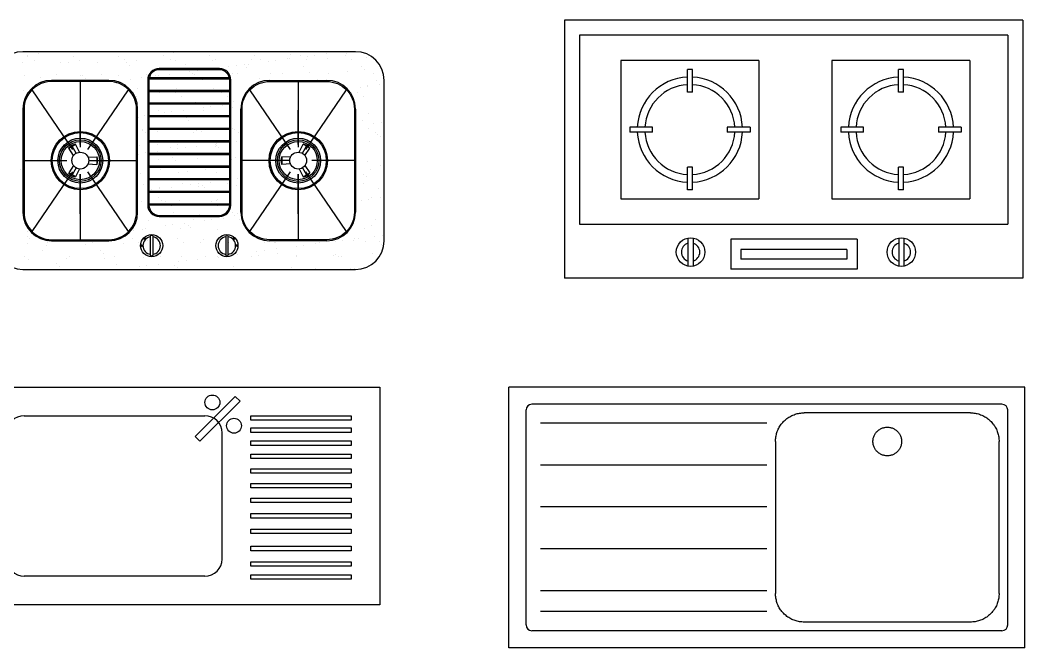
# Model space of a CAD drawing. Header units: metres. Extents: x 271.5 to 281.6, y 139.4 to 150.6.
# Drawn here: x 279.752 to 281.504, y 143.657 to 144.752 of the extents above; entities that cross this region are included whole.
import ezdxf

# ---------------------------------------------------------------- set-up
doc = ezdxf.new("R2010")
doc.units = ezdxf.units.M

msp = doc.modelspace()

# ---------------------------------------------------------------- hatches: boundary and pattern name
h = msp.add_hatch(color=256)
h.dxf.hatch_style = 1
h.paths.add_polyline_path([(279.8396, 144.5329, 0.007999), (279.8387, 144.5323), (279.7795, 144.6194), (279.7803, 144.6199)])
h = msp.add_hatch(color=256)
h.dxf.hatch_style = 1
h.paths.add_polyline_path([(279.8572, 144.533), (279.8562, 144.533), (279.8562, 144.6199), (279.8572, 144.6199)])
h = msp.add_hatch(color=256)
h.dxf.hatch_style = 1
h.paths.add_polyline_path([(279.8739, 144.5329, -0.007999), (279.8747, 144.5323), (279.934, 144.6194), (279.9332, 144.6199)])
h = msp.add_hatch(color=256)
h.dxf.hatch_style = 1
h.paths.add_polyline_path([(280.2196, 144.5329, 0.007999), (280.2187, 144.5323), (280.1595, 144.6194), (280.1603, 144.6199)])
h = msp.add_hatch(color=256)
h.dxf.hatch_style = 1
h.paths.add_polyline_path([(280.2362, 144.533), (280.2372, 144.533), (280.2372, 144.6199), (280.2362, 144.6199)])
h = msp.add_hatch(color=256)
h.dxf.hatch_style = 1
h.paths.add_polyline_path([(280.2539, 144.5329, -0.007999), (280.2547, 144.5323), (280.314, 144.6194), (280.3132, 144.6199)])
h = msp.add_hatch(color=256)
h.dxf.hatch_style = 1
h.paths.add_polyline_path([(279.8255, 144.5073), (279.7795, 144.5073), (279.7795, 144.5063), (279.8255, 144.5063, -0.007999)])
h = msp.add_hatch(color=256)
h.dxf.hatch_style = 1
h.paths.add_polyline_path([(279.888, 144.5073), (279.934, 144.5073), (279.934, 144.5063), (279.888, 144.5063, 0.007999)])
h = msp.add_hatch(color=256)
h.dxf.hatch_style = 1
h.paths.add_polyline_path([(280.2055, 144.5073), (280.1595, 144.5073), (280.1595, 144.5063), (280.2055, 144.5063, -0.007999)])
h = msp.add_hatch(color=256)
h.dxf.hatch_style = 1
h.paths.add_polyline_path([(280.268, 144.5073), (280.314, 144.5073), (280.314, 144.5063), (280.268, 144.5063, 0.007999)])
h = msp.add_hatch(color=256)
h.dxf.hatch_style = 1
h.paths.add_polyline_path([(279.8396, 144.4807, -0.007999), (279.8387, 144.4812), (279.7795, 144.3942), (279.7803, 144.3936)])
h = msp.add_hatch(color=256)
h.dxf.hatch_style = 1
h.paths.add_polyline_path([(279.8572, 144.4805), (279.8562, 144.4805), (279.8562, 144.3936), (279.8572, 144.3936)])
h = msp.add_hatch(color=256)
h.dxf.hatch_style = 1
h.paths.add_polyline_path([(279.8739, 144.4807, 0.007999), (279.8747, 144.4812), (279.934, 144.3942), (279.9332, 144.3936)])
h = msp.add_hatch(color=256)
h.dxf.hatch_style = 1
h.paths.add_polyline_path([(280.2196, 144.4807, -0.007999), (280.2187, 144.4812), (280.1595, 144.3942), (280.1603, 144.3936)])
h = msp.add_hatch(color=256)
h.dxf.hatch_style = 1
h.paths.add_polyline_path([(280.2362, 144.4805), (280.2372, 144.4805), (280.2372, 144.3936), (280.2362, 144.3936)])
h = msp.add_hatch(color=256)
h.dxf.hatch_style = 1
h.paths.add_polyline_path([(280.2539, 144.4807, 0.007999), (280.2547, 144.4812), (280.314, 144.3942), (280.3132, 144.3936)])
for points in [[(279.9675, 144.3708, 1), (279.9704, 144.3708, 1)], [(280.1231, 144.3708, 1), (280.126, 144.3708, 1)], [(279.9653, 144.3586, 1), (279.9624, 144.3586, 1)], [(280.1282, 144.3586, 1), (280.1311, 144.3586, 1)]]:
    msp.add_hatch(color=256).paths.add_polyline_path(points)

# ---------------------------------------------------------------- linework, layer by layer
for p, q in [((281.5007, 144.7519), (280.7009, 144.7519)), ((280.7009, 144.7519), (280.7009, 144.3019)), ((281.5007, 144.7519), (281.5007, 144.3019)), ((281.4742, 144.7254), (280.7273, 144.7254)), ((280.7273, 144.7254), (280.7273, 144.3962)), ((281.4742, 144.7254), (281.4742, 144.3962)), ((280.3367, 144.6968), (279.7567, 144.6968)), ((279.7639, 144.6901), (279.7639, 144.6901)), ((279.7653, 144.6889), (279.7653, 144.6889)), ((279.776, 144.682), (279.776, 144.682)), ((279.7846, 144.6928), (279.7846, 144.6928)), ((279.8444, 144.689), (279.8444, 144.689)), ((279.8551, 144.6822), (279.8551, 144.6822)), ((279.9235, 144.6891), (279.9235, 144.6891)), ((279.9342, 144.6823), (279.9342, 144.6823)), ((280.0026, 144.6893), (280.0026, 144.6893)), ((280.0133, 144.6825), (280.0133, 144.6825)), ((280.0184, 144.6951), (280.0184, 144.6951)), ((280.022, 144.6814), (280.022, 144.6814)), ((280.0817, 144.6894), (280.0817, 144.6894)), ((280.087, 144.6811), (280.087, 144.6811)), ((280.0924, 144.6826), (280.0924, 144.6826)), ((280.1556, 144.6836), (280.1556, 144.6836)), ((280.1608, 144.6896), (280.1608, 144.6896)), ((280.1715, 144.6828), (280.1715, 144.6828)), ((280.1976, 144.6814), (280.1976, 144.6814)), ((280.2182, 144.6841), (280.2182, 144.6841)), ((280.2185, 144.6962), (280.2185, 144.6962)), ((280.2221, 144.6845), (280.2221, 144.6845)), ((280.2232, 144.6919), (280.2232, 144.6919)), ((280.2399, 144.6897), (280.2399, 144.6897)), ((280.2506, 144.6829), (280.2506, 144.6829)), ((280.2527, 144.6887), (280.2527, 144.6887)), ((280.2659, 144.6904), (280.2659, 144.6904)), ((280.2866, 144.6931), (280.2866, 144.6931)), ((280.2871, 144.6841), (280.2871, 144.6841)), ((280.319, 144.6899), (280.319, 144.6899)), ((280.3216, 144.694), (280.3216, 144.694)), ((280.3297, 144.683), (280.3297, 144.683)), ((280.3557, 144.6866), (280.3557, 144.6866)), ((280.7994, 144.6813), (280.7994, 144.4403)), ((281.0402, 144.6813), (280.7994, 144.6813)), ((281.0402, 144.6813), (281.0402, 144.4403)), ((281.1675, 144.6813), (281.1675, 144.4403)), ((281.4083, 144.6813), (281.1675, 144.6813)), ((281.4083, 144.6813), (281.4083, 144.4403)), ((279.7555, 144.6776), (279.7555, 144.6776)), ((279.822, 144.6784), (279.822, 144.6784)), ((279.8358, 144.6779), (279.8358, 144.6779)), ((279.8869, 144.6781), (279.8869, 144.6781)), ((279.9374, 144.6771), (279.9374, 144.6771)), ((279.9421, 144.6728), (279.9421, 144.6728)), ((279.9555, 144.6806), (279.9555, 144.6806)), ((280.0992, 144.6674), (279.9943, 144.6674)), ((280.0405, 144.6748), (280.0405, 144.6748)), ((280.0608, 144.6634), (280.0608, 144.6634)), ((280.116, 144.6707), (280.116, 144.6707)), ((280.1292, 144.6724), (280.1292, 144.6724)), ((280.1422, 144.6739), (280.1422, 144.6739)), ((280.1468, 144.6696), (280.1468, 144.6696)), ((280.1499, 144.6751), (280.1499, 144.6751)), ((280.1844, 144.6797), (280.1844, 144.6797)), ((280.2453, 144.6717), (280.2453, 144.6717)), ((280.3469, 144.6708), (280.3469, 144.6708)), ((280.3516, 144.6665), (280.3516, 144.6665)), ((280.9242, 144.6658), (280.9154, 144.6658)), ((280.9154, 144.6261), (280.9154, 144.6658)), ((280.9242, 144.6261), (280.9242, 144.6658)), ((281.2923, 144.6658), (281.2835, 144.6658)), ((281.2835, 144.6261), (281.2835, 144.6658)), ((281.2923, 144.6261), (281.2923, 144.6658)), ((279.7594, 144.6556), (279.7594, 144.6556)), ((279.7877, 144.6522), (279.7877, 144.6522)), ((279.9067, 144.6468), (279.8067, 144.6468)), ((279.8146, 144.6575), (279.8146, 144.6575)), ((279.8563, 144.6546), (279.8563, 144.6546)), ((279.861, 144.6548), (279.861, 144.6548)), ((279.8657, 144.6505), (279.8657, 144.6505)), ((279.8937, 144.6576), (279.8937, 144.6576)), ((279.9228, 144.6555), (279.9228, 144.6555)), ((279.9447, 144.6481), (279.9447, 144.6481)), ((279.9642, 144.6525), (279.9642, 144.6525)), ((279.9728, 144.6578), (279.9728, 144.6578)), ((279.9743, 144.6474), (279.9743, 144.4293)), ((279.9764, 144.6496), (280.1171, 144.6496)), ((279.9768, 144.6516), (280.1167, 144.6516)), ((279.9792, 144.6527), (279.9792, 144.6527)), ((279.9878, 144.6552), (279.9878, 144.6552)), ((279.9925, 144.6544), (279.9925, 144.6544)), ((280.0131, 144.6571), (280.0131, 144.6571)), ((280.0476, 144.6617), (280.0476, 144.6617)), ((280.0519, 144.6579), (280.0519, 144.6579)), ((280.0564, 144.6576), (280.0564, 144.6576)), ((280.0658, 144.6516), (280.0658, 144.6516)), ((280.0705, 144.6474), (280.0705, 144.6474)), ((280.1192, 144.4293), (280.1192, 144.6474)), ((280.1229, 144.6585), (280.1229, 144.6585)), ((280.131, 144.658), (280.131, 144.658)), ((280.1689, 144.6494), (280.1689, 144.6494)), ((280.1867, 144.6468), (280.2867, 144.6468)), ((280.1878, 144.6582), (280.1878, 144.6582)), ((280.2101, 144.6582), (280.2101, 144.6582)), ((280.2564, 144.6606), (280.2564, 144.6606)), ((280.2706, 144.6485), (280.2706, 144.6485)), ((280.2892, 144.6583), (280.2892, 144.6583)), ((280.3229, 144.6615), (280.3229, 144.6615)), ((280.3683, 144.6585), (280.3683, 144.6585)), ((280.3737, 144.6463), (280.3737, 144.6463)), ((280.3867, 144.3668), (280.3867, 144.6468)), ((279.7571, 144.6286), (279.7571, 144.6286)), ((279.8435, 144.5262), (279.7725, 144.6304)), ((279.8567, 144.6448), (279.8567, 144.5303)), ((279.87, 144.5262), (279.941, 144.6304)), ((279.9241, 144.6454), (279.9241, 144.6454)), ((279.9571, 144.6317), (279.9571, 144.6317)), ((279.9763, 144.6296), (280.1172, 144.6296)), ((279.9894, 144.6294), (279.9894, 144.6294)), ((280.0236, 144.6325), (280.0236, 144.6325)), ((280.0886, 144.6322), (280.0886, 144.6322)), ((280.2235, 144.5262), (280.1525, 144.6304)), ((280.2367, 144.6448), (280.2367, 144.5303)), ((280.25, 144.5262), (280.321, 144.6304)), ((280.3445, 144.635), (280.3445, 144.635)), ((280.3573, 144.6377), (280.3573, 144.6377)), ((280.3577, 144.6367), (280.3577, 144.6367)), ((280.3784, 144.6395), (280.3784, 144.6395)), ((279.9547, 144.6187), (279.9547, 144.6187)), ((279.9763, 144.6276), (280.1172, 144.6276)), ((279.9941, 144.6251), (279.9941, 144.6251)), ((280.0231, 144.6257), (280.0231, 144.6257)), ((280.0338, 144.6189), (280.0338, 144.6189)), ((280.0926, 144.6271), (280.0926, 144.6271)), ((280.1022, 144.6258), (280.1022, 144.6258)), ((280.1129, 144.619), (280.1129, 144.619)), ((280.3395, 144.6263), (280.3395, 144.6263)), ((280.3502, 144.6194), (280.3502, 144.6194)), ((280.9242, 144.6261), (280.9154, 144.6261)), ((281.2923, 144.6261), (281.2835, 144.6261)), ((279.756, 144.5937), (279.756, 144.5937)), ((279.7567, 144.5968), (279.7567, 144.4168)), ((279.8567, 144.5997), (279.8567, 144.5303)), ((279.8567, 144.5351), (279.8567, 144.5948)), ((279.9567, 144.4168), (279.9567, 144.5968)), ((279.9763, 144.6076), (280.1172, 144.6076)), ((279.9763, 144.6056), (280.1172, 144.6056)), ((279.9894, 144.6062), (279.9894, 144.6062)), ((279.9933, 144.5942), (279.9933, 144.5942)), ((280.0162, 144.6048), (280.0162, 144.6048)), ((280.0365, 144.5945), (280.0365, 144.5945)), ((280.058, 144.6087), (280.058, 144.6087)), ((280.071, 144.599), (280.071, 144.599)), ((280.0724, 144.5943), (280.0724, 144.5943)), ((280.0843, 144.6007), (280.0843, 144.6007)), ((280.1049, 144.6035), (280.1049, 144.6035)), ((280.1225, 144.5996), (280.1225, 144.5996)), ((280.1245, 144.6095), (280.1245, 144.6095)), ((280.1367, 144.4168), (280.1367, 144.5968)), ((280.2367, 144.5997), (280.2367, 144.5303)), ((280.2367, 144.5351), (280.2367, 144.5948)), ((280.3367, 144.5968), (280.3367, 144.4168)), ((279.9587, 144.5827), (279.9587, 144.5827)), ((279.9682, 144.5855), (279.9682, 144.5855)), ((279.9763, 144.5856), (280.1172, 144.5856)), ((279.9763, 144.5836), (280.1172, 144.5836)), ((280.0027, 144.59), (280.0027, 144.59)), ((280.0159, 144.5917), (280.0159, 144.5917)), ((280.0252, 144.5836), (280.0252, 144.5836)), ((280.0415, 144.5816), (280.0415, 144.5816)), ((280.0462, 144.5774), (280.0462, 144.5774)), ((280.0902, 144.5833), (280.0902, 144.5833)), ((280.3494, 144.5763), (280.3494, 144.5763)), ((280.3589, 144.5887), (280.3589, 144.5887)), ((279.9645, 144.5619), (279.9645, 144.5619)), ((279.9652, 144.5594), (279.9652, 144.5594)), ((279.9763, 144.5636), (280.1172, 144.5636)), ((279.9763, 144.5616), (280.1172, 144.5616)), ((280.0436, 144.5621), (280.0436, 144.5621)), ((280.0596, 144.5597), (280.0596, 144.5597)), ((280.1227, 144.5622), (280.1227, 144.5622)), ((280.1261, 144.5606), (280.1261, 144.5606)), ((280.36, 144.5627), (280.36, 144.5627)), ((280.3679, 144.5723), (280.3679, 144.5723)), ((280.3812, 144.5741), (280.3812, 144.5741)), ((280.8148, 144.5652), (280.8148, 144.5564)), ((280.8545, 144.5652), (280.8148, 144.5652)), ((280.8545, 144.5564), (280.8545, 144.5652)), ((281.0248, 144.5652), (280.9851, 144.5652)), ((280.9851, 144.5652), (280.9851, 144.5564)), ((281.0248, 144.5652), (281.0248, 144.5564)), ((281.1829, 144.5652), (281.1829, 144.5564)), ((281.2226, 144.5652), (281.1829, 144.5652)), ((281.2226, 144.5564), (281.2226, 144.5652)), ((281.3532, 144.5652), (281.3532, 144.5564)), ((281.3929, 144.5652), (281.3532, 144.5652)), ((281.3929, 144.5652), (281.3929, 144.5564)), ((279.9698, 144.5551), (279.9698, 144.5551)), ((279.9763, 144.5416), (280.1172, 144.5416)), ((279.991, 144.5573), (279.991, 144.5573)), ((280.0543, 144.5553), (280.0543, 144.5553)), ((280.0683, 144.5571), (280.0683, 144.5571)), ((280.1283, 144.5408), (280.1283, 144.5408)), ((280.1334, 144.5554), (280.1334, 144.5554)), ((280.3707, 144.5558), (280.3707, 144.5558)), ((280.3747, 144.5531), (280.3747, 144.5531)), ((280.3794, 144.5488), (280.3794, 144.5488)), ((280.8545, 144.5564), (280.8148, 144.5564)), ((281.0248, 144.5564), (280.9851, 144.5564)), ((281.2226, 144.5564), (281.1829, 144.5564)), ((281.3929, 144.5564), (281.3532, 144.5564)), ((279.8364, 144.5283), (279.8482, 144.5352)), ((279.845, 144.5155), (279.8364, 144.5283)), ((279.8494, 144.5195), (279.8423, 144.5318)), ((279.8551, 144.5213), (279.8482, 144.5352)), ((279.9603, 144.5338), (279.9603, 144.5338)), ((279.9763, 144.5396), (280.1172, 144.5396)), ((279.9919, 144.5348), (279.9919, 144.5348)), ((280.0138, 144.5305), (280.0138, 144.5305)), ((280.0261, 144.5273), (280.0261, 144.5273)), ((280.0268, 144.5346), (280.0268, 144.5346)), ((280.0393, 144.5291), (280.0393, 144.5291)), ((280.0599, 144.5318), (280.0599, 144.5318)), ((280.0918, 144.5343), (280.0918, 144.5343)), ((280.0929, 144.5307), (280.0929, 144.5307)), ((280.0936, 144.5339), (280.0936, 144.5339)), ((280.0944, 144.5363), (280.0944, 144.5363)), ((280.0983, 144.5297), (280.0983, 144.5297)), ((280.1077, 144.5381), (280.1077, 144.5381)), ((280.2384, 144.5213), (280.2452, 144.5352)), ((280.2441, 144.5195), (280.2512, 144.5318)), ((280.2571, 144.5283), (280.2452, 144.5352)), ((280.2485, 144.5155), (280.2571, 144.5283)), ((280.3605, 144.5398), (280.3605, 144.5398)), ((279.7567, 144.5068), (279.8333, 144.5068)), ((279.8702, 144.5126), (279.8856, 144.5136)), ((279.8714, 144.5068), (279.8856, 144.5068)), ((279.8802, 144.5068), (279.9567, 144.5068)), ((279.8856, 144.5136), (279.8856, 144.4999)), ((279.9577, 144.5183), (279.9577, 144.5183)), ((279.9709, 144.5201), (279.9709, 144.5201)), ((279.9763, 144.5196), (280.1172, 144.5196)), ((279.9763, 144.5176), (280.1172, 144.5176)), ((279.9916, 144.5228), (279.9916, 144.5228)), ((279.9926, 144.5083), (279.9926, 144.5083)), ((280.0172, 144.5116), (280.0172, 144.5116)), ((280.0219, 144.5074), (280.0219, 144.5074)), ((280.0612, 144.5108), (280.0612, 144.5108)), ((280.1203, 144.5094), (280.1203, 144.5094)), ((280.1277, 144.5117), (280.1277, 144.5117)), ((280.2133, 144.5068), (280.1367, 144.5068)), ((280.2233, 144.5126), (280.2079, 144.5136)), ((280.2079, 144.5136), (280.2079, 144.4999)), ((280.2221, 144.5068), (280.2079, 144.5068)), ((280.3367, 144.5068), (280.2602, 144.5068)), ((279.7526, 144.4913), (279.7526, 144.4913)), ((279.845, 144.498), (279.8364, 144.4852)), ((279.8494, 144.4941), (279.8423, 144.4818)), ((279.8551, 144.4922), (279.8482, 144.4783)), ((279.8702, 144.5009), (279.8856, 144.4999)), ((279.9763, 144.4976), (280.1172, 144.4976)), ((279.9763, 144.4956), (280.1172, 144.4956)), ((279.985, 144.4983), (279.985, 144.4983)), ((279.9957, 144.4915), (279.9957, 144.4915)), ((280.0641, 144.4985), (280.0641, 144.4985)), ((280.0748, 144.4917), (280.0748, 144.4917)), ((280.2233, 144.5009), (280.2079, 144.4999)), ((280.2384, 144.4922), (280.2452, 144.4783)), ((280.2441, 144.4941), (280.2512, 144.4818)), ((280.2485, 144.498), (280.2571, 144.4852)), ((280.3569, 144.5051), (280.3569, 144.5051)), ((280.3621, 144.4908), (280.3621, 144.4908)), ((280.3805, 144.499), (280.3805, 144.499)), ((280.9154, 144.4558), (280.9154, 144.4955)), ((280.9242, 144.4955), (280.9154, 144.4955)), ((280.9242, 144.4558), (280.9242, 144.4955)), ((281.2835, 144.4558), (281.2835, 144.4955)), ((281.2923, 144.4955), (281.2835, 144.4955)), ((281.2923, 144.4558), (281.2923, 144.4955)), ((279.7725, 144.3831), (279.8435, 144.4874)), ((279.8482, 144.4783), (279.8364, 144.4852)), ((279.8567, 144.4833), (279.8567, 144.3688)), ((279.8567, 144.4138), (279.8567, 144.4833)), ((279.8567, 144.4784), (279.8567, 144.4187)), ((279.941, 144.3831), (279.87, 144.4874)), ((279.9619, 144.4848), (279.9619, 144.4848)), ((279.9763, 144.4756), (280.1172, 144.4756)), ((279.9763, 144.4736), (280.1172, 144.4736)), ((280.0284, 144.4857), (280.0284, 144.4857)), ((280.044, 144.4871), (280.044, 144.4871)), ((280.0934, 144.4854), (280.0934, 144.4854)), ((280.1311, 144.4754), (280.1311, 144.4754)), ((280.1525, 144.3831), (280.2235, 144.4874)), ((280.2367, 144.4833), (280.2367, 144.3688)), ((280.2367, 144.4138), (280.2367, 144.4833)), ((280.2367, 144.4784), (280.2367, 144.4187)), ((280.2452, 144.4783), (280.2571, 144.4852)), ((280.321, 144.3831), (280.25, 144.4874)), ((280.3504, 144.4831), (280.3504, 144.4831)), ((280.3551, 144.4788), (280.3551, 144.4788)), ((279.9676, 144.4648), (279.9676, 144.4648)), ((279.9763, 144.4536), (280.1172, 144.4536)), ((279.9811, 144.4556), (279.9811, 144.4556)), ((279.9942, 144.4594), (279.9942, 144.4594)), ((279.9943, 144.4574), (279.9943, 144.4574)), ((280.015, 144.4601), (280.015, 144.4601)), ((280.0343, 144.4669), (280.0343, 144.4669)), ((280.0495, 144.4646), (280.0495, 144.4646)), ((280.0627, 144.4664), (280.0627, 144.4664)), ((280.0628, 144.4619), (280.0628, 144.4619)), ((280.0693, 144.4639), (280.0693, 144.4639)), ((280.074, 144.4597), (280.074, 144.4597)), ((280.0834, 144.4691), (280.0834, 144.4691)), ((280.1134, 144.4671), (280.1134, 144.4671)), ((280.1293, 144.4627), (280.1293, 144.4627)), ((280.3507, 144.4675), (280.3507, 144.4675)), ((280.3772, 144.4586), (280.3772, 144.4586)), ((280.9242, 144.4558), (280.9154, 144.4558)), ((281.2923, 144.4558), (281.2835, 144.4558)), ((279.9635, 144.4359), (279.9635, 144.4359)), ((279.9763, 144.4516), (280.1172, 144.4516)), ((279.9929, 144.4417), (279.9929, 144.4417)), ((279.9976, 144.4374), (279.9976, 144.4374)), ((280.03, 144.4367), (280.03, 144.4367)), ((280.095, 144.4364), (280.095, 144.4364)), ((280.0961, 144.4394), (280.0961, 144.4394)), ((280.3464, 144.438), (280.3464, 144.438)), ((280.3596, 144.4397), (280.3596, 144.4397)), ((280.3637, 144.4419), (280.3637, 144.4419)), ((280.3803, 144.4424), (280.3803, 144.4424)), ((280.7994, 144.4403), (281.0402, 144.4403)), ((281.1675, 144.4403), (281.4083, 144.4403)), ((279.9763, 144.4316), (280.1172, 144.4316)), ((279.9763, 144.4296), (280.1172, 144.4296)), ((280.0056, 144.4347), (280.0056, 144.4347)), ((280.0163, 144.4279), (280.0163, 144.4279)), ((280.0847, 144.4349), (280.0847, 144.4349)), ((280.0954, 144.428), (280.0954, 144.428)), ((279.9757, 144.4032), (279.9757, 144.4032)), ((279.9943, 144.4093), (280.0992, 144.4093)), ((280.0197, 144.4171), (280.0197, 144.4171)), ((280.0548, 144.4033), (280.0548, 144.4033)), ((280.0644, 144.4129), (280.0644, 144.4129)), ((280.0729, 144.402), (280.0729, 144.402)), ((280.0861, 144.4037), (280.0861, 144.4037)), ((280.1068, 144.4064), (280.1068, 144.4064)), ((280.1213, 144.4162), (280.1213, 144.4162)), ((280.126, 144.4119), (280.126, 144.4119)), ((280.1309, 144.4138), (280.1309, 144.4138)), ((280.1339, 144.4035), (280.1339, 144.4035)), ((280.3712, 144.4039), (280.3712, 144.4039)), ((279.7651, 144.3839), (279.7651, 144.3839)), ((279.9494, 144.3857), (279.9494, 144.3857)), ((279.9651, 144.3869), (279.9651, 144.3869)), ((279.97, 144.3884), (279.97, 144.3884)), ((280.0045, 144.393), (280.0045, 144.393)), ((280.0178, 144.3947), (280.0178, 144.3947)), ((280.0316, 144.3878), (280.0316, 144.3878)), ((280.0384, 144.3974), (280.0384, 144.3974)), ((280.045, 144.3939), (280.045, 144.3939)), ((280.0497, 144.3897), (280.0497, 144.3897)), ((280.0966, 144.3875), (280.0966, 144.3875)), ((280.3529, 144.3886), (280.3529, 144.3886)), ((280.3653, 144.393), (280.3653, 144.393)), ((280.7273, 144.3962), (281.4742, 144.3962)), ((279.7639, 144.3748), (279.7639, 144.3748)), ((279.7685, 144.3705), (279.7685, 144.3705)), ((279.7994, 144.366), (279.7994, 144.366)), ((279.8067, 144.3668), (279.9067, 144.3668)), ((279.947, 144.371), (279.947, 144.371)), ((279.9686, 144.3717), (279.9686, 144.3717)), ((279.9733, 144.3674), (279.9733, 144.3674)), ((280.0261, 144.3711), (280.0261, 144.3711)), ((280.0718, 144.3694), (280.0718, 144.3694)), ((280.1052, 144.3713), (280.1052, 144.3713)), ((280.1734, 144.3685), (280.1734, 144.3685)), ((280.2867, 144.3668), (280.1867, 144.3668)), ((280.2765, 144.3663), (280.2765, 144.3663)), ((280.3014, 144.3663), (280.3014, 144.3663)), ((280.3147, 144.368), (280.3147, 144.368)), ((280.3325, 144.3678), (280.3325, 144.3678)), ((280.3353, 144.3707), (280.3353, 144.3707)), ((280.3425, 144.3717), (280.3425, 144.3717)), ((280.3698, 144.3753), (280.3698, 144.3753)), ((280.3782, 144.3654), (280.3782, 144.3654)), ((280.383, 144.377), (280.383, 144.377)), ((280.9165, 144.3718), (280.9165, 144.3228)), ((280.9253, 144.3718), (280.9253, 144.3228)), ((281.2113, 144.3695), (280.991, 144.3695)), ((280.991, 144.3695), (280.991, 144.3174)), ((281.2113, 144.3695), (281.2113, 144.3174)), ((281.2841, 144.3718), (281.2841, 144.3228)), ((281.2929, 144.3718), (281.2929, 144.3228)), ((279.7649, 144.3614), (279.7649, 144.3614)), ((279.7906, 144.3502), (279.7906, 144.3502)), ((279.7973, 144.3585), (279.7973, 144.3585)), ((279.7995, 144.3639), (279.7995, 144.3639)), ((279.8659, 144.361), (279.8659, 144.361)), ((279.8786, 144.364), (279.8786, 144.364)), ((279.8923, 144.3494), (279.8923, 144.3494)), ((279.9324, 144.3618), (279.9324, 144.3618)), ((279.9577, 144.3642), (279.9577, 144.3642)), ((279.9974, 144.3615), (279.9974, 144.3615)), ((280.0368, 144.3643), (280.0368, 144.3643)), ((280.066, 144.364), (280.066, 144.364)), ((280.1159, 144.3644), (280.1159, 144.3644)), ((280.1325, 144.3648), (280.1325, 144.3648)), ((280.1647, 144.3483), (280.1647, 144.3483)), ((280.1779, 144.35), (280.1779, 144.35)), ((280.1781, 144.3642), (280.1781, 144.3642)), ((280.195, 144.3646), (280.195, 144.3646)), ((280.1974, 144.3645), (280.1974, 144.3645)), ((280.1986, 144.3527), (280.1986, 144.3527)), ((280.2331, 144.3573), (280.2331, 144.3573)), ((280.2463, 144.359), (280.2463, 144.359)), ((280.2669, 144.3617), (280.2669, 144.3617)), ((280.2741, 144.3647), (280.2741, 144.3647)), ((280.3532, 144.3649), (280.3532, 144.3649)), ((280.3828, 144.3611), (280.3828, 144.3611)), ((281.0086, 144.3519), (281.0086, 144.335)), ((281.1936, 144.3519), (281.0086, 144.3519)), ((281.1936, 144.3519), (281.1936, 144.335)), ((279.7589, 144.3392), (279.7589, 144.3392)), ((279.7667, 144.335), (279.7667, 144.335)), ((279.8332, 144.3358), (279.8332, 144.3358)), ((279.838, 144.3393), (279.838, 144.3393)), ((279.8969, 144.3451), (279.8969, 144.3451)), ((279.8981, 144.3355), (279.8981, 144.3355)), ((279.9171, 144.3394), (279.9171, 144.3394)), ((279.9667, 144.338), (279.9667, 144.338)), ((279.9954, 144.3471), (279.9954, 144.3471)), ((279.9962, 144.3396), (279.9962, 144.3396)), ((280.028, 144.3303), (280.028, 144.3303)), ((280.0332, 144.3389), (280.0332, 144.3389)), ((280.0412, 144.332), (280.0412, 144.332)), ((280.0618, 144.3347), (280.0618, 144.3347)), ((280.0753, 144.3397), (280.0753, 144.3397)), ((280.0963, 144.3393), (280.0963, 144.3393)), ((280.097, 144.3462), (280.097, 144.3462)), ((280.0982, 144.3385), (280.0982, 144.3385)), ((280.1017, 144.342), (280.1017, 144.342)), ((280.1096, 144.341), (280.1096, 144.341)), ((280.1302, 144.3437), (280.1302, 144.3437)), ((280.1544, 144.3399), (280.1544, 144.3399)), ((280.1668, 144.341), (280.1668, 144.341)), ((280.2002, 144.344), (280.2002, 144.344)), ((280.2333, 144.3419), (280.2333, 144.3419)), ((280.2335, 144.34), (280.2335, 144.34)), ((280.2983, 144.3416), (280.2983, 144.3416)), ((280.3018, 144.3431), (280.3018, 144.3431)), ((280.3065, 144.3388), (280.3065, 144.3388)), ((280.3126, 144.3402), (280.3126, 144.3402)), ((280.3669, 144.344), (280.3669, 144.344)), ((281.1936, 144.335), (281.0086, 144.335)), ((279.7567, 144.3168), (280.3367, 144.3168)), ((279.8159, 144.3271), (279.8159, 144.3271)), ((279.8206, 144.3228), (279.8206, 144.3228)), ((279.919, 144.3248), (279.919, 144.3248)), ((279.9596, 144.3213), (279.9596, 144.3213)), ((279.9728, 144.323), (279.9728, 144.323)), ((279.9935, 144.3257), (279.9935, 144.3257)), ((280.0207, 144.3239), (280.0207, 144.3239)), ((280.0254, 144.3197), (280.0254, 144.3197)), ((280.1238, 144.3217), (280.1238, 144.3217)), ((280.2255, 144.3208), (280.2255, 144.3208)), ((280.2676, 144.318), (280.2676, 144.318)), ((280.3286, 144.3186), (280.3286, 144.3186)), ((280.3341, 144.3189), (280.3341, 144.3189)), ((281.2113, 144.3174), (280.991, 144.3174)), ((281.5007, 144.3019), (280.7009, 144.3019)), ((280.6041, 143.6569), (280.6041, 144.1119)), ((281.5041, 144.1119), (280.6041, 144.1119)), ((281.5041, 143.6569), (281.5041, 144.1119)), ((280.6341, 143.6969), (280.6341, 144.0719)), ((281.4641, 144.0819), (280.6441, 144.0819)), ((281.4741, 143.6969), (281.4741, 144.0719)), ((281.4091, 144.0669), (281.1191, 144.0669)), ((281.0541, 144.0487), (280.6591, 144.0487)), ((281.0691, 144.0169), (281.0691, 143.7519)), ((281.4591, 143.7519), (281.4591, 144.0169)), ((281.0541, 143.9757), (280.6591, 143.9757)), ((281.0541, 143.9027), (280.6591, 143.9027)), ((281.0541, 143.8297), (280.6591, 143.8297)), ((281.0541, 143.7567), (280.6591, 143.7567)), ((281.0541, 143.7202), (280.6591, 143.7202)), ((281.4091, 143.7019), (281.1191, 143.7019)), ((281.4641, 143.6869), (280.6441, 143.6869)), ((281.5041, 143.6569), (280.6041, 143.6569))]:
    msp.add_line(p, q)
at = {"color": 0}
for p, q in [((279.6789, 144.1119), (280.3789, 144.1119)), ((280.3789, 144.1119), (280.3789, 143.7319)), ((280.0572, 144.0254), (280.127, 144.0952)), ((280.1352, 144.087), (280.0654, 144.0172)), ((280.127, 144.0952), (280.1352, 144.087)), ((279.7589, 144.0619), (280.0739, 144.0619)), ((280.1539, 144.0541), (280.1539, 144.0619)), ((280.1539, 144.0619), (280.3293, 144.0619)), ((280.1539, 144.0619), (280.3289, 144.0619)), ((280.3293, 144.0541), (280.1539, 144.0541)), ((280.3293, 144.0619), (280.3293, 144.0541)), ((280.1539, 144.0327), (280.1539, 144.0406)), ((280.1539, 144.0406), (280.3293, 144.0406)), ((280.3293, 144.0327), (280.1539, 144.0327)), ((280.3293, 144.0406), (280.3293, 144.0327)), ((280.0654, 144.0172), (280.0572, 144.0254)), ((280.1039, 143.8119), (280.1039, 144.0319)), ((280.1539, 144.01), (280.1539, 144.0178)), ((280.1539, 144.0178), (280.3293, 144.0178)), ((280.3293, 144.0178), (280.3293, 144.01)), ((280.3293, 144.01), (280.1539, 144.01)), ((280.1539, 143.9872), (280.1539, 143.9951)), ((280.1539, 143.9951), (280.3293, 143.9951)), ((280.3293, 143.9872), (280.1539, 143.9872)), ((280.3293, 143.9951), (280.3293, 143.9872)), ((280.1539, 143.9616), (280.1539, 143.9694)), ((280.1539, 143.9694), (280.3293, 143.9694)), ((280.3293, 143.9694), (280.3293, 143.9616)), ((280.3293, 143.9616), (280.1539, 143.9616)), ((280.1539, 143.936), (280.1539, 143.9438)), ((280.1539, 143.9438), (280.3293, 143.9438)), ((280.3293, 143.936), (280.1539, 143.936)), ((280.3293, 143.9438), (280.3293, 143.936)), ((280.1539, 143.9104), (280.1539, 143.9182)), ((280.1539, 143.9182), (280.3293, 143.9182)), ((280.3293, 143.9104), (280.1539, 143.9104)), ((280.3293, 143.9182), (280.3293, 143.9104)), ((280.1539, 143.8834), (280.1539, 143.8912)), ((280.1539, 143.8912), (280.3293, 143.8912)), ((280.3293, 143.8834), (280.1539, 143.8834)), ((280.3293, 143.8912), (280.3293, 143.8834)), ((280.1539, 143.8563), (280.1539, 143.8642)), ((280.1539, 143.8642), (280.3293, 143.8642)), ((280.3293, 143.8642), (280.3293, 143.8563)), ((280.3293, 143.8563), (280.1539, 143.8563)), ((280.1539, 143.8265), (280.1539, 143.8343)), ((280.1539, 143.8343), (280.3293, 143.8343)), ((280.3293, 143.8265), (280.1539, 143.8265)), ((280.3293, 143.8343), (280.3293, 143.8265)), ((280.1539, 143.7994), (280.1539, 143.8073)), ((280.1539, 143.8073), (280.3293, 143.8073)), ((280.3293, 143.8073), (280.3293, 143.7994)), ((280.3293, 143.7994), (280.1539, 143.7994)), ((280.0739, 143.7819), (279.7589, 143.7819)), ((280.1539, 143.7767), (280.1539, 143.7845)), ((280.1539, 143.7845), (280.3293, 143.7845)), ((280.3293, 143.7767), (280.1539, 143.7767)), ((280.3293, 143.7845), (280.3293, 143.7767)), ((280.3789, 143.7319), (279.6789, 143.7319))]:
    msp.add_line(p, q, dxfattribs=at)
at = {"linetype": 'Continuous'}
for p, q in [((281.0804, 144.0485), (281.0817, 144.0501)), ((281.0817, 144.0501), (281.083, 144.0516)), ((281.083, 144.0516), (281.0845, 144.053)), ((281.0845, 144.053), (281.0859, 144.0543)), ((281.0859, 144.0543), (281.0875, 144.0556)), ((281.0875, 144.0556), (281.0891, 144.0569)), ((281.0891, 144.0569), (281.0907, 144.0581)), ((281.0907, 144.0581), (281.0924, 144.0592)), ((281.0924, 144.0592), (281.0941, 144.0602)), ((281.0941, 144.0602), (281.0959, 144.0612)), ((281.0959, 144.0612), (281.0977, 144.0621)), ((281.0977, 144.0621), (281.0995, 144.0629)), ((281.0995, 144.0629), (281.1014, 144.0637)), ((281.1014, 144.0637), (281.1033, 144.0643)), ((281.1033, 144.0643), (281.1052, 144.0649)), ((281.1052, 144.0649), (281.1071, 144.0655)), ((281.1071, 144.0655), (281.1091, 144.0659)), ((281.1091, 144.0659), (281.1111, 144.0663)), ((281.1111, 144.0663), (281.1131, 144.0666)), ((281.1131, 144.0666), (281.1151, 144.0668)), ((281.1151, 144.0668), (281.1171, 144.0669)), ((281.1171, 144.0669), (281.1191, 144.0669)), ((281.4091, 144.0669), (281.4111, 144.0669)), ((281.4111, 144.0669), (281.4131, 144.0668)), ((281.4131, 144.0668), (281.4151, 144.0666)), ((281.4151, 144.0666), (281.4171, 144.0663)), ((281.4171, 144.0663), (281.4191, 144.0659)), ((281.4191, 144.0659), (281.4211, 144.0655)), ((281.4211, 144.0655), (281.423, 144.0649)), ((281.423, 144.0649), (281.4249, 144.0643)), ((281.4249, 144.0643), (281.4268, 144.0637)), ((281.4268, 144.0637), (281.4287, 144.0629)), ((281.4287, 144.0629), (281.4305, 144.0621)), ((281.4305, 144.0621), (281.4323, 144.0612)), ((281.4323, 144.0612), (281.4341, 144.0602)), ((281.4341, 144.0602), (281.4358, 144.0592)), ((281.4358, 144.0592), (281.4375, 144.0581)), ((281.4375, 144.0581), (281.4391, 144.0569)), ((281.4391, 144.0569), (281.4407, 144.0556)), ((281.4407, 144.0556), (281.4423, 144.0543)), ((281.4423, 144.0543), (281.4437, 144.053)), ((281.4437, 144.053), (281.4452, 144.0516)), ((281.4452, 144.0516), (281.4465, 144.0501)), ((281.4465, 144.0501), (281.4478, 144.0485)), ((281.0711, 144.0308), (281.0717, 144.0328)), ((281.0717, 144.0328), (281.0723, 144.0346)), ((281.0723, 144.0346), (281.0731, 144.0365)), ((281.0731, 144.0365), (281.0739, 144.0384)), ((281.0739, 144.0384), (281.0748, 144.0402)), ((281.0748, 144.0402), (281.0758, 144.0419)), ((281.0758, 144.0419), (281.0768, 144.0436)), ((281.0768, 144.0436), (281.0779, 144.0453)), ((281.0779, 144.0453), (281.0791, 144.047)), ((281.0791, 144.047), (281.0804, 144.0485)), ((281.2437, 144.0314), (281.2446, 144.0325)), ((281.2446, 144.0325), (281.2455, 144.0336)), ((281.2455, 144.0336), (281.2464, 144.0346)), ((281.2464, 144.0346), (281.2474, 144.0356)), ((281.2474, 144.0356), (281.2485, 144.0365)), ((281.2485, 144.0365), (281.2496, 144.0373)), ((281.2496, 144.0373), (281.2508, 144.0381)), ((281.2508, 144.0381), (281.252, 144.0388)), ((281.252, 144.0388), (281.2533, 144.0394)), ((281.2533, 144.0394), (281.2545, 144.04)), ((281.2545, 144.04), (281.2558, 144.0405)), ((281.2558, 144.0405), (281.2572, 144.0409)), ((281.2572, 144.0409), (281.2585, 144.0413)), ((281.2585, 144.0413), (281.2599, 144.0416)), ((281.2599, 144.0416), (281.2613, 144.0418)), ((281.2613, 144.0418), (281.2627, 144.0419)), ((281.2627, 144.0419), (281.2641, 144.0419)), ((281.2641, 144.0419), (281.2655, 144.0419)), ((281.2655, 144.0419), (281.2669, 144.0418)), ((281.2669, 144.0418), (281.2683, 144.0416)), ((281.2683, 144.0416), (281.2697, 144.0413)), ((281.2697, 144.0413), (281.271, 144.0409)), ((281.271, 144.0409), (281.2724, 144.0405)), ((281.2724, 144.0405), (281.2737, 144.04)), ((281.2737, 144.04), (281.2749, 144.0394)), ((281.2749, 144.0394), (281.2762, 144.0388)), ((281.2762, 144.0388), (281.2774, 144.0381)), ((281.2774, 144.0381), (281.2786, 144.0373)), ((281.2786, 144.0373), (281.2797, 144.0365)), ((281.2797, 144.0365), (281.2808, 144.0356)), ((281.2808, 144.0356), (281.2818, 144.0346)), ((281.2818, 144.0346), (281.2827, 144.0336)), ((281.2827, 144.0336), (281.2836, 144.0325)), ((281.2836, 144.0325), (281.2845, 144.0314)), ((281.4478, 144.0485), (281.4491, 144.047)), ((281.4491, 144.047), (281.4502, 144.0453)), ((281.4502, 144.0453), (281.4514, 144.0436)), ((281.4514, 144.0436), (281.4524, 144.0419)), ((281.4524, 144.0419), (281.4534, 144.0402)), ((281.4534, 144.0402), (281.4543, 144.0384)), ((281.4543, 144.0384), (281.4551, 144.0365)), ((281.4551, 144.0365), (281.4558, 144.0346)), ((281.4558, 144.0346), (281.4565, 144.0328)), ((281.4565, 144.0328), (281.4571, 144.0308)), ((281.0691, 144.0189), (281.0693, 144.0209)), ((281.0691, 144.0169), (281.0691, 144.0189)), ((281.0693, 144.0209), (281.0695, 144.0229)), ((281.0695, 144.0229), (281.0697, 144.0249)), ((281.0697, 144.0249), (281.0701, 144.0269)), ((281.0701, 144.0269), (281.0706, 144.0289)), ((281.0706, 144.0289), (281.0711, 144.0308)), ((281.2391, 144.0183), (281.2393, 144.0197)), ((281.2391, 144.0169), (281.2391, 144.0183)), ((281.2391, 144.0155), (281.2391, 144.0169)), ((281.2393, 144.0141), (281.2391, 144.0155)), ((281.2393, 144.0197), (281.2395, 144.0211)), ((281.2395, 144.0211), (281.2397, 144.0225)), ((281.2397, 144.0225), (281.2401, 144.0238)), ((281.2401, 144.0238), (281.2405, 144.0252)), ((281.2405, 144.0252), (281.241, 144.0265)), ((281.241, 144.0265), (281.2416, 144.0278)), ((281.2416, 144.0278), (281.2422, 144.029)), ((281.2422, 144.029), (281.2429, 144.0302)), ((281.2429, 144.0302), (281.2437, 144.0314)), ((281.2845, 144.0314), (281.2853, 144.0302)), ((281.2853, 144.0302), (281.286, 144.029)), ((281.286, 144.029), (281.2866, 144.0278)), ((281.2866, 144.0278), (281.2872, 144.0265)), ((281.2872, 144.0265), (281.2877, 144.0252)), ((281.2877, 144.0252), (281.2881, 144.0238)), ((281.2881, 144.0238), (281.2885, 144.0225)), ((281.2885, 144.0225), (281.2887, 144.0211)), ((281.2887, 144.0211), (281.2889, 144.0197)), ((281.2889, 144.0197), (281.2891, 144.0183)), ((281.2891, 144.0155), (281.2889, 144.0141)), ((281.2891, 144.0183), (281.2891, 144.0169)), ((281.2891, 144.0169), (281.2891, 144.0155)), ((281.4571, 144.0308), (281.4576, 144.0289)), ((281.4576, 144.0289), (281.4581, 144.0269)), ((281.4581, 144.0269), (281.4585, 144.0249)), ((281.4585, 144.0249), (281.4587, 144.0229)), ((281.4587, 144.0229), (281.4589, 144.0209)), ((281.4589, 144.0209), (281.4591, 144.0189)), ((281.4591, 144.0189), (281.4591, 144.0169)), ((281.2395, 144.0127), (281.2393, 144.0141)), ((281.2397, 144.0114), (281.2395, 144.0127)), ((281.2401, 144.01), (281.2397, 144.0114)), ((281.2405, 144.0087), (281.2401, 144.01)), ((281.241, 144.0073), (281.2405, 144.0087)), ((281.2416, 144.0061), (281.241, 144.0073)), ((281.2422, 144.0048), (281.2416, 144.0061)), ((281.2429, 144.0036), (281.2422, 144.0048)), ((281.2437, 144.0024), (281.2429, 144.0036)), ((281.2446, 144.0013), (281.2437, 144.0024)), ((281.2455, 144.0003), (281.2446, 144.0013)), ((281.2464, 143.9992), (281.2455, 144.0003)), ((281.2474, 143.9983), (281.2464, 143.9992)), ((281.2485, 143.9974), (281.2474, 143.9983)), ((281.2496, 143.9965), (281.2485, 143.9974)), ((281.2797, 143.9974), (281.2786, 143.9965)), ((281.2808, 143.9983), (281.2797, 143.9974)), ((281.2818, 143.9992), (281.2808, 143.9983)), ((281.2827, 144.0003), (281.2818, 143.9992)), ((281.2836, 144.0013), (281.2827, 144.0003)), ((281.2845, 144.0024), (281.2836, 144.0013)), ((281.2853, 144.0036), (281.2845, 144.0024)), ((281.286, 144.0048), (281.2853, 144.0036)), ((281.2866, 144.0061), (281.286, 144.0048)), ((281.2872, 144.0073), (281.2866, 144.0061)), ((281.2877, 144.0087), (281.2872, 144.0073)), ((281.2881, 144.01), (281.2877, 144.0087)), ((281.2885, 144.0114), (281.2881, 144.01)), ((281.2887, 144.0127), (281.2885, 144.0114)), ((281.2889, 144.0141), (281.2887, 144.0127)), ((281.2508, 143.9957), (281.2496, 143.9965)), ((281.252, 143.995), (281.2508, 143.9957)), ((281.2533, 143.9944), (281.252, 143.995)), ((281.2545, 143.9938), (281.2533, 143.9944)), ((281.2558, 143.9933), (281.2545, 143.9938)), ((281.2572, 143.9929), (281.2558, 143.9933)), ((281.2585, 143.9925), (281.2572, 143.9929)), ((281.2599, 143.9923), (281.2585, 143.9925)), ((281.2613, 143.9921), (281.2599, 143.9923)), ((281.2627, 143.992), (281.2613, 143.9921)), ((281.2641, 143.9919), (281.2627, 143.992)), ((281.2655, 143.992), (281.2641, 143.9919)), ((281.2669, 143.9921), (281.2655, 143.992)), ((281.2683, 143.9923), (281.2669, 143.9921)), ((281.2697, 143.9925), (281.2683, 143.9923)), ((281.271, 143.9929), (281.2697, 143.9925)), ((281.2724, 143.9933), (281.271, 143.9929)), ((281.2737, 143.9938), (281.2724, 143.9933)), ((281.2749, 143.9944), (281.2737, 143.9938)), ((281.2762, 143.995), (281.2749, 143.9944)), ((281.2774, 143.9957), (281.2762, 143.995)), ((281.2786, 143.9965), (281.2774, 143.9957)), ((281.0691, 143.7499), (281.0691, 143.7519)), ((281.4591, 143.7519), (281.4591, 143.7499)), ((281.0693, 143.7479), (281.0691, 143.7499)), ((281.0695, 143.7459), (281.0693, 143.7479)), ((281.0697, 143.7439), (281.0695, 143.7459)), ((281.0701, 143.7419), (281.0697, 143.7439)), ((281.0706, 143.74), (281.0701, 143.7419)), ((281.0711, 143.738), (281.0706, 143.74)), ((281.0717, 143.7361), (281.0711, 143.738)), ((281.0723, 143.7342), (281.0717, 143.7361)), ((281.4565, 143.7361), (281.4558, 143.7342)), ((281.4571, 143.738), (281.4565, 143.7361)), ((281.4576, 143.74), (281.4571, 143.738)), ((281.4581, 143.7419), (281.4576, 143.74)), ((281.4585, 143.7439), (281.4581, 143.7419)), ((281.4587, 143.7459), (281.4585, 143.7439)), ((281.4589, 143.7479), (281.4587, 143.7459)), ((281.4591, 143.7499), (281.4589, 143.7479)), ((281.0731, 143.7323), (281.0723, 143.7342)), ((281.0739, 143.7305), (281.0731, 143.7323)), ((281.0748, 143.7287), (281.0739, 143.7305)), ((281.0758, 143.7269), (281.0748, 143.7287)), ((281.0768, 143.7252), (281.0758, 143.7269)), ((281.0779, 143.7235), (281.0768, 143.7252)), ((281.0791, 143.7219), (281.0779, 143.7235)), ((281.0804, 143.7203), (281.0791, 143.7219)), ((281.0817, 143.7188), (281.0804, 143.7203)), ((281.083, 143.7173), (281.0817, 143.7188)), ((281.0845, 143.7159), (281.083, 143.7173)), ((281.4452, 143.7173), (281.4437, 143.7159)), ((281.4465, 143.7188), (281.4452, 143.7173)), ((281.4478, 143.7203), (281.4465, 143.7188)), ((281.4491, 143.7219), (281.4478, 143.7203)), ((281.4502, 143.7235), (281.4491, 143.7219)), ((281.4514, 143.7252), (281.4502, 143.7235)), ((281.4524, 143.7269), (281.4514, 143.7252)), ((281.4534, 143.7287), (281.4524, 143.7269)), ((281.4543, 143.7305), (281.4534, 143.7287)), ((281.4551, 143.7323), (281.4543, 143.7305)), ((281.4558, 143.7342), (281.4551, 143.7323)), ((281.0859, 143.7145), (281.0845, 143.7159)), ((281.0875, 143.7132), (281.0859, 143.7145)), ((281.0891, 143.7119), (281.0875, 143.7132)), ((281.0907, 143.7108), (281.0891, 143.7119)), ((281.0924, 143.7097), (281.0907, 143.7108)), ((281.0941, 143.7086), (281.0924, 143.7097)), ((281.0959, 143.7076), (281.0941, 143.7086)), ((281.0977, 143.7067), (281.0959, 143.7076)), ((281.0995, 143.7059), (281.0977, 143.7067)), ((281.1014, 143.7052), (281.0995, 143.7059)), ((281.1033, 143.7045), (281.1014, 143.7052)), ((281.1052, 143.7039), (281.1033, 143.7045)), ((281.1071, 143.7034), (281.1052, 143.7039)), ((281.1091, 143.7029), (281.1071, 143.7034)), ((281.1111, 143.7026), (281.1091, 143.7029)), ((281.1131, 143.7023), (281.1111, 143.7026)), ((281.1151, 143.7021), (281.1131, 143.7023)), ((281.1171, 143.702), (281.1151, 143.7021)), ((281.1191, 143.7019), (281.1171, 143.702)), ((281.4111, 143.702), (281.4091, 143.7019)), ((281.4131, 143.7021), (281.4111, 143.702)), ((281.4151, 143.7023), (281.4131, 143.7021)), ((281.4171, 143.7026), (281.4151, 143.7023)), ((281.4191, 143.7029), (281.4171, 143.7026)), ((281.4211, 143.7034), (281.4191, 143.7029)), ((281.423, 143.7039), (281.4211, 143.7034)), ((281.4249, 143.7045), (281.423, 143.7039)), ((281.4268, 143.7052), (281.4249, 143.7045)), ((281.4287, 143.7059), (281.4268, 143.7052)), ((281.4305, 143.7067), (281.4287, 143.7059)), ((281.4323, 143.7076), (281.4305, 143.7067)), ((281.4341, 143.7086), (281.4323, 143.7076)), ((281.4358, 143.7097), (281.4341, 143.7086)), ((281.4375, 143.7108), (281.4358, 143.7097)), ((281.4391, 143.7119), (281.4375, 143.7108)), ((281.4407, 143.7132), (281.4391, 143.7119)), ((281.4423, 143.7145), (281.4407, 143.7132)), ((281.4437, 143.7159), (281.4423, 143.7145))]:
    msp.add_line(p, q, dxfattribs=at)
for points in [[(279.9943, 144.6654, 0.414214), (279.9763, 144.6474), (279.9763, 144.4293, 0.414214), (279.9943, 144.4113), (280.0992, 144.4113, 0.414214), (280.1172, 144.4293), (280.1172, 144.6474, 0.414214), (280.0992, 144.6654)], [(279.9547, 144.4168), (279.9547, 144.5968, 0.414214), (279.9067, 144.6448), (279.8067, 144.6448, 0.414214), (279.7587, 144.5968), (279.7587, 144.4168, 0.414214), (279.8067, 144.3688), (279.9067, 144.3688, 0.414214)], [(280.1387, 144.4168), (280.1387, 144.5968, -0.414214), (280.1867, 144.6448), (280.2867, 144.6448, -0.414214), (280.3347, 144.5968), (280.3347, 144.4168, -0.414214), (280.2867, 144.3688), (280.1867, 144.3688, -0.414214)], [(279.9792, 144.3422), (279.9792, 144.3749, -1), (279.9832, 144.3749), (279.9832, 144.3422, -1)], [(280.1143, 144.3422), (280.1143, 144.3749, 1), (280.1103, 144.3749), (280.1103, 144.3422, 1)]]:
    msp.add_lwpolyline(points, format="xyb", close=True)
at = {"const_width": 0.000979}
for points in [[(279.8567, 144.5214, -1), (279.8567, 144.4921, -1), (279.8567, 144.5214, -1)], [(280.2367, 144.5214, 1), (280.2367, 144.4921, 1), (280.2367, 144.5214, 1)]]:
    msp.add_lwpolyline(points, format="xyb", dxfattribs=at)
for centre, radius in [((279.8567, 144.5068), 0.0509), ((279.8567, 144.5068), 0.0489), ((279.8567, 144.5068), 0.0391), ((279.8567, 144.5068), 0.0362), ((280.2367, 144.5068), 0.0509), ((280.2367, 144.5068), 0.0489), ((280.2367, 144.5068), 0.0391), ((280.2367, 144.5068), 0.0362), ((279.8567, 144.5068), 0.0333), ((280.2367, 144.5068), 0.0333), ((279.8567, 144.5068), 0.0147), ((280.2367, 144.5068), 0.0147), ((279.9812, 144.3585), 0.0193), ((279.969, 144.3708), 0.00144), ((280.1123, 144.3585), 0.0193), ((280.1245, 144.3708), 0.00144), ((280.921, 144.3473), 0.0249), ((281.2886, 144.3473), 0.0249), ((279.9638, 144.3586), 0.00144), ((280.1297, 144.3586), 0.00144)]:
    msp.add_circle(centre, radius)
at = {"color": 0}
for centre in [(280.087, 144.085), (280.1247, 144.0444)]:
    msp.add_circle(centre, 0.013, dxfattribs=at)
for centre, radius, start, end in [((279.7567, 144.6468), 0.05, 90, 180), ((280.3367, 144.6468), 0.05, 0, 90), ((279.9943, 144.6474), 0.02, 90, 180), ((280.0992, 144.6474), 0.02, 0, 90), ((279.8067, 144.5968), 0.05, 90, 180), ((279.9067, 144.5968), 0.05, 0, 90), ((280.1867, 144.5968), 0.05, 90, 180), ((280.2867, 144.5968), 0.05, 0, 90), ((280.9198, 144.5608), 0.0918, 92.7548, 177.2452), ((280.9198, 144.5608), 0.0918, 2.7548, 87.2452), ((281.2879, 144.5608), 0.0918, 92.7548, 177.2452), ((281.2879, 144.5608), 0.0918, 2.7548, 87.2452), ((280.9198, 144.5608), 0.0785, 93.2193, 176.7807), ((280.9198, 144.5608), 0.0785, 3.2193, 86.7807), ((281.2879, 144.5608), 0.0785, 93.2193, 176.7807), ((281.2879, 144.5608), 0.0785, 3.2193, 86.7807), ((280.9198, 144.5608), 0.0918, 182.7548, 267.2452), ((280.9198, 144.5608), 0.0785, 183.2193, 266.7807), ((280.9198, 144.5608), 0.0785, 273.2193, 356.7807), ((280.9198, 144.5608), 0.0918, 272.7548, 357.2452), ((281.2879, 144.5608), 0.0918, 182.7548, 267.2452), ((281.2879, 144.5608), 0.0785, 183.2193, 266.7807), ((281.2879, 144.5608), 0.0785, 273.2193, 356.7807), ((281.2879, 144.5608), 0.0918, 272.7548, 357.2452), ((279.8499, 144.5186), 0.0167, 95.7306, 144.2694), ((280.2436, 144.5186), 0.0167, 35.7306, 84.2694), ((279.8704, 144.5068), 0.0167, 335.7306, 24.2694), ((280.2231, 144.5068), 0.0167, 155.7306, 204.2694), ((279.8499, 144.4949), 0.0167, 215.7306, 264.2694), ((280.2436, 144.4949), 0.0167, 275.7306, 324.2694), ((279.9943, 144.4293), 0.02, 180, 270), ((280.0992, 144.4293), 0.02, 270, 0), ((279.8067, 144.4168), 0.05, 180, 270), ((279.9067, 144.4168), 0.05, 270, 0), ((280.1867, 144.4168), 0.05, 180, 270), ((280.2867, 144.4168), 0.05, 270, 0), ((279.7567, 144.3668), 0.05, 180, 270), ((279.9812, 144.3585), 0.0153, 97.4942, 262.5058), ((279.9812, 144.3585), 0.0153, 277.4942, 82.5058), ((280.1123, 144.3585), 0.0153, 97.4942, 262.5058), ((280.1123, 144.3585), 0.0153, 277.4942, 82.5058), ((280.3367, 144.3668), 0.05, 270, 0), ((280.921, 144.3473), 0.0161, 106.3425, 253.6575), ((280.921, 144.3473), 0.0161, 285.5089, 74.4911), ((281.2886, 144.3473), 0.0161, 106.3425, 253.6575), ((281.2886, 144.3473), 0.0161, 285.5089, 74.4911), ((280.6441, 144.0719), 0.01, 90, 180), ((281.4641, 144.0719), 0.01, 0, 90), ((280.6441, 143.6969), 0.01, 180, 270), ((281.4641, 143.6969), 0.01, 270, 0)]:
    msp.add_arc(centre, radius, start, end)
for centre, start, end in [((279.7589, 144.0319), 90, 180), ((280.0739, 144.0319), 0, 90), ((279.7589, 143.8119), 180, 270), ((280.0739, 143.8119), 270, 0)]:
    msp.add_arc(centre, 0.03, start, end, dxfattribs=at)

doc.saveas('drawing.dxf')
